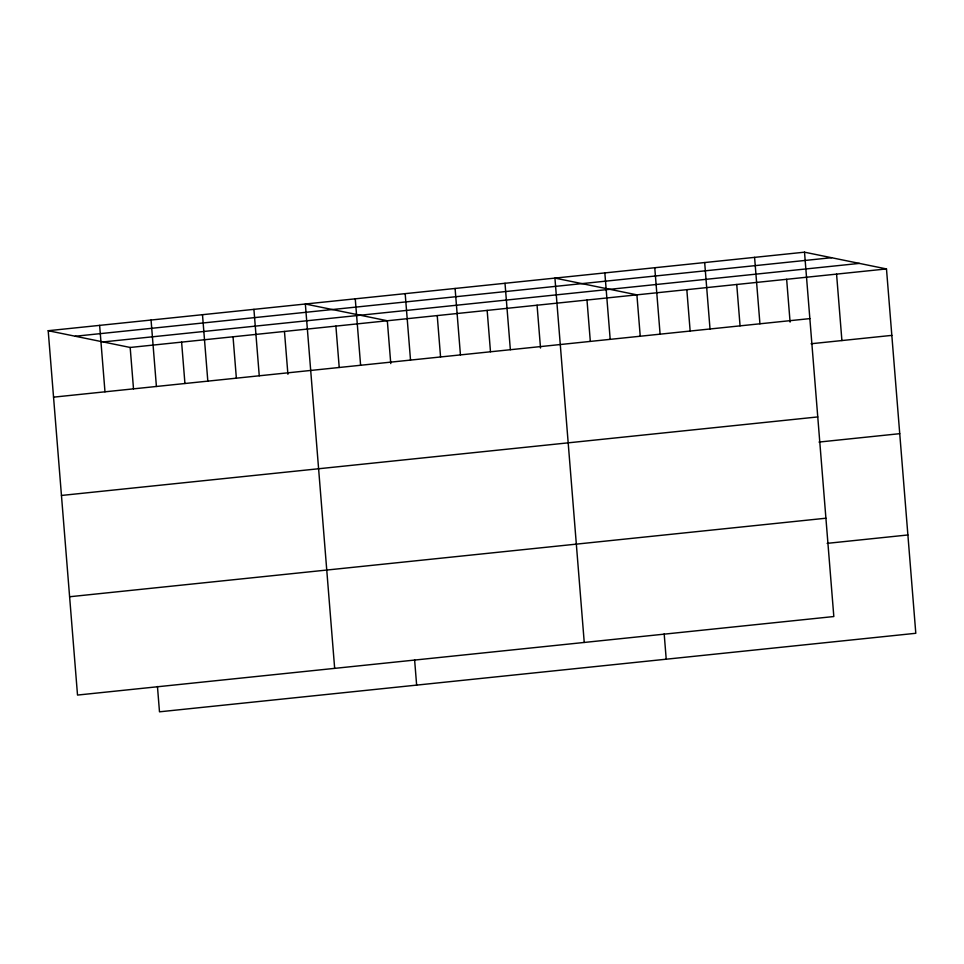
<?xml version="1.0" encoding="UTF-8"?>
<svg xmlns="http://www.w3.org/2000/svg" width="964" height="964" viewBox="0 0 964 964"><rect width="100%" height="100%" fill="white"/><g stroke="black" fill="none" stroke-linecap="round" stroke-linejoin="round"><path stroke-width="1.45" d="M804.506 252.182L833.824 616.538L77.518 695.068L48.2 330.712L804.506 252.182L886.482 268.932L915.8 633.288L159.494 711.818L157.457 686.501M75.252 336.243L831.558 257.701M103.124 341.931L859.43 263.401M48.2 330.712L130.176 347.462L886.482 268.932M53.55 397.156L809.844 318.614M811.086 343.75L891.833 335.376M61.455 495.46L817.761 416.93M818.99 442.066L899.737 433.68M69.601 596.752L825.907 518.222M827.148 543.359L907.895 534.972M836.571 274.113L841.909 340.557M786.648 279.295L790.094 322.109M754.583 257.364L759.933 323.808M736.737 284.476L740.063 325.82M704.672 262.545L710.022 328.989M686.826 289.658L690.152 331.001M654.761 267.727L660.099 334.171M640.229 336.183L636.903 294.851L554.927 278.09L584.244 642.458M664.184 633.878L666.22 659.207M604.838 272.908L610.188 339.352M586.992 300.033L590.317 341.364M537.068 305.214L540.515 348.028M505.003 283.271L510.354 349.715M487.157 310.396L490.483 351.74M455.092 288.465L460.443 354.897M437.234 315.577L440.56 356.921M405.181 293.646L410.519 360.078M390.769 363.585L387.323 320.759L305.347 304.009L334.665 668.365M414.604 659.798L416.641 685.115M355.258 298.828L360.608 365.272M335.894 326.097L339.22 367.441M284.464 331.447L287.911 374.261M253.918 309.348L259.256 375.791M233.035 336.785L236.361 378.129M202.488 314.686L207.826 381.129M181.606 342.124L184.931 383.467M151.059 320.036L156.409 386.468M130.176 347.462L133.502 388.805M99.629 325.374L104.98 391.806"/></g></svg>
